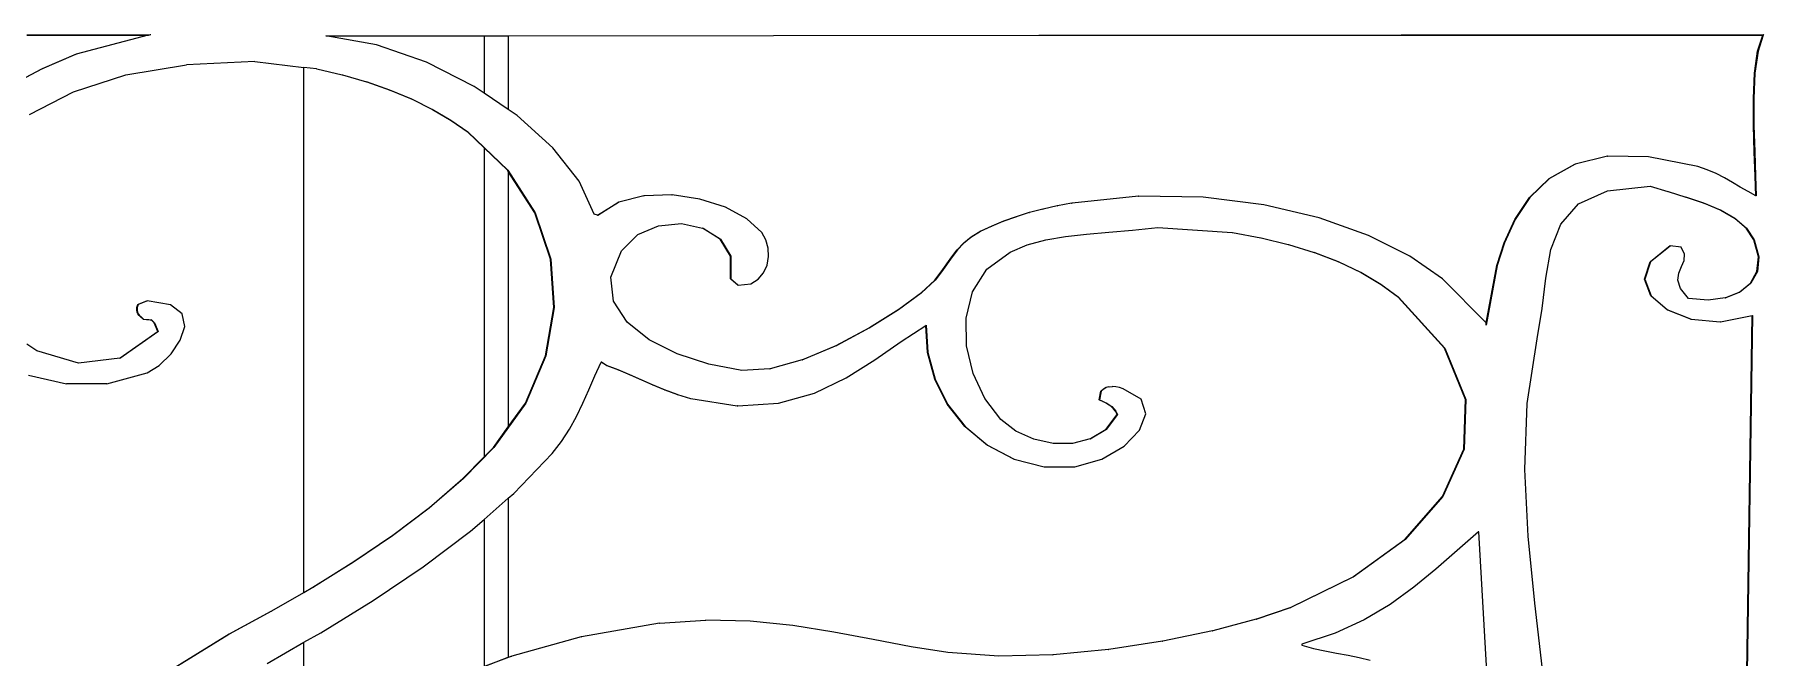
# Model space of a CAD drawing. Header units: inches. Extents: x 3672 to 10975, y -27382 to -746.
# Drawn here: x 4111.33 to 4134.83, y -26871.72 to -26863.26 of the extents above; entities that cross this region are included whole.
import ezdxf

# ---------------------------------------------------------------- set-up
doc = ezdxf.new("R2010")
doc.units = ezdxf.units.IN
doc.header["$LTSCALE"] = 17
doc.header["$MEASUREMENT"] = 0
doc.layers.add('25 BOT BAR', color=12, linetype='Continuous', lineweight=25)

# ---------------------------------------------------------------- blocks, each defined once
blk = doc.blocks.new('A$C99292ed1')
for p, q in [((39.216, 29.076), (40.898, 29.081)), ((39.216, 29.07), (40.866, 29.07)), ((40.866, 29.07), (39.886, 28.749)), ((40.866, 29.07), (40.87, 29.07)), ((40.87, 29.07), (40.898, 29.081)), ((40.898, 29.081), (40.902, 29.081)), ((43.283, 29.06), (45.432, 29.062)), ((43.969, 28.908), (43.283, 29.06)), ((44.651, 28.612), (43.969, 28.908)), ((45.432, 29.062), (45.762, 29.063)), ((45.432, 29.062), (45.432, 28.088)), ((45.762, 29.063), (52.972, 29.07)), ((45.762, 29.063), (45.762, 27.809)), ((52.972, 29.07), (62.818, 29.081)), ((52.972, 29.07), (62.816, 29.07)), ((62.745, 28.802), (62.816, 29.07)), ((62.82, 29.07), (62.75, 28.802)), ((62.816, 29.07), (62.818, 29.081)), ((62.816, 29.07), (62.82, 29.07)), ((62.818, 29.081), (62.823, 29.081)), ((62.823, 29.081), (62.82, 29.07)), ((39.42, 28.498), (39.881, 28.749)), ((39.886, 28.749), (39.425, 28.498)), ((39.881, 28.749), (39.886, 28.749)), ((62.704, 28.429), (62.745, 28.802)), ((62.75, 28.802), (62.709, 28.429)), ((62.745, 28.802), (62.75, 28.802)), ((38.977, 28.203), (39.42, 28.498)), ((39.425, 28.498), (38.982, 28.203)), ((39.42, 28.498), (39.425, 28.498)), ((40.564, 28.396), (41.388, 28.57)), ((42.316, 28.624), (41.388, 28.57)), ((42.316, 28.624), (42.983, 28.525)), ((42.983, 19.61), (42.983, 28.525)), ((43.154, 28.5), (42.983, 28.525)), ((43.154, 28.5), (43.159, 28.5)), ((43.159, 28.5), (43.503, 28.399)), ((45.298, 28.202), (44.651, 28.612)), ((39.85, 28.111), (40.564, 28.396)), ((43.503, 28.399), (43.508, 28.399)), ((43.508, 28.399), (43.836, 28.278)), ((43.836, 28.278), (43.841, 28.278)), ((44.152, 28.139), (43.836, 28.278)), ((43.841, 28.278), (44.157, 28.139)), ((45.432, 28.088), (45.298, 28.202)), ((62.688, 27.997), (62.704, 28.429)), ((62.709, 28.429), (62.693, 27.997)), ((62.704, 28.429), (62.709, 28.429)), ((39.253, 27.722), (39.85, 28.111)), ((44.152, 28.139), (44.157, 28.139)), ((44.45, 27.983), (44.152, 28.139)), ((44.157, 28.139), (44.454, 27.983)), ((44.726, 27.81), (44.45, 27.983)), ((44.45, 27.983), (44.454, 27.983)), ((44.454, 27.983), (44.731, 27.81)), ((45.762, 27.809), (45.432, 28.088)), ((62.688, 27.997), (62.693, 27.997)), ((62.689, 27.538), (62.688, 27.997)), ((62.693, 27.997), (62.694, 27.538)), ((44.726, 27.81), (44.731, 27.81)), ((44.981, 27.623), (44.726, 27.81)), ((44.731, 27.81), (44.986, 27.623)), ((45.881, 27.708), (45.762, 27.809)), ((44.981, 27.623), (44.986, 27.623)), ((45.212, 27.422), (44.981, 27.623)), ((44.986, 27.623), (45.217, 27.422)), ((46.367, 27.161), (45.881, 27.708)), ((62.7, 27.088), (62.689, 27.538)), ((62.689, 27.538), (62.694, 27.538)), ((62.694, 27.538), (62.705, 27.088)), ((45.212, 27.422), (45.217, 27.422)), ((45.432, 27.159), (45.212, 27.422)), ((45.217, 27.422), (45.755, 26.78)), ((45.432, 27.159), (45.432, 21.909)), ((45.75, 26.78), (45.432, 27.159)), ((46.726, 26.592), (46.367, 27.161)), ((62.7, 27.088), (62.705, 27.088)), ((62.713, 26.678), (62.7, 27.088)), ((62.705, 27.088), (62.717, 26.678)), ((59.911, 26.64), (60.261, 26.883)), ((60.266, 26.883), (59.916, 26.64)), ((60.261, 26.883), (60.266, 26.883)), ((60.705, 27.015), (60.266, 26.883)), ((60.705, 27.015), (60.71, 27.015)), ((61.261, 27.007), (60.71, 27.015)), ((61.93, 26.841), (61.261, 27.007)), ((62.059, 26.785), (61.93, 26.841)), ((45.75, 26.78), (45.755, 26.78)), ((45.762, 26.758), (45.75, 26.78)), ((45.755, 26.78), (46.129, 26.052)), ((45.762, 26.758), (45.762, 22.421)), ((46.124, 26.052), (45.762, 26.758)), ((46.928, 26.032), (46.726, 26.592)), ((59.643, 26.316), (59.911, 26.64)), ((59.916, 26.64), (59.647, 26.316)), ((59.911, 26.64), (59.916, 26.64)), ((62.179, 26.72), (62.059, 26.785)), ((62.293, 26.648), (62.179, 26.72)), ((62.402, 26.571), (62.293, 26.648)), ((62.509, 26.493), (62.402, 26.571)), ((62.713, 26.678), (62.717, 26.678)), ((62.719, 26.346), (62.713, 26.678)), ((62.717, 26.678), (62.724, 26.343)), ((47.606, 26.345), (47.265, 26.235)), ((47.606, 26.345), (47.611, 26.345)), ((47.983, 26.358), (47.611, 26.345)), ((47.983, 26.358), (47.988, 26.358)), ((48.366, 26.288), (47.988, 26.358)), ((54.33, 26.338), (53.425, 26.219)), ((54.33, 26.338), (54.334, 26.338)), ((55.209, 26.322), (54.334, 26.338)), ((56.032, 26.192), (55.209, 26.322)), ((60.312, 26.205), (60.703, 26.431)), ((60.703, 26.431), (61.286, 26.509)), ((61.286, 26.509), (61.522, 26.417)), ((61.522, 26.417), (61.527, 26.417)), ((61.527, 26.417), (61.77, 26.322)), ((61.77, 26.322), (61.775, 26.322)), ((62.012, 26.219), (61.77, 26.322)), ((61.775, 26.322), (62.017, 26.219)), ((62.616, 26.416), (62.509, 26.493)), ((62.719, 26.346), (62.616, 26.416)), ((62.724, 26.343), (62.719, 26.346)), ((46.975, 26.013), (47.26, 26.235)), ((47.265, 26.235), (46.978, 26.011)), ((47.26, 26.235), (47.265, 26.235)), ((48.715, 26.149), (48.366, 26.288)), ((49.006, 25.955), (48.715, 26.149)), ((53.029, 26.119), (52.846, 26.058)), ((53.029, 26.119), (53.034, 26.119)), ((53.223, 26.173), (53.034, 26.119)), ((53.223, 26.173), (53.227, 26.173)), ((53.42, 26.219), (53.227, 26.173)), ((53.42, 26.219), (53.425, 26.219)), ((56.785, 25.968), (56.032, 26.192)), ((59.443, 25.941), (59.643, 26.316)), ((59.647, 26.316), (59.448, 25.941)), ((59.643, 26.316), (59.647, 26.316)), ((60.07, 25.862), (60.312, 26.205)), ((62.012, 26.219), (62.017, 26.219)), ((62.238, 26.1), (62.012, 26.219)), ((62.017, 26.219), (62.243, 26.1)), ((62.238, 26.1), (62.243, 26.1)), ((62.434, 25.961), (62.238, 26.1)), ((62.243, 26.1), (62.439, 25.961)), ((46.334, 25.266), (46.124, 26.052)), ((46.124, 26.052), (46.129, 26.052)), ((46.129, 26.052), (46.339, 25.266)), ((46.975, 26.013), (46.928, 26.032)), ((46.978, 26.011), (46.975, 26.013)), ((47.806, 25.836), (48.116, 25.871)), ((48.116, 25.871), (48.404, 25.793)), ((49.209, 25.721), (49.006, 25.955)), ((52.329, 25.831), (52.49, 25.914)), ((52.495, 25.914), (52.334, 25.831)), ((52.49, 25.914), (52.661, 25.989)), ((52.49, 25.914), (52.495, 25.914)), ((52.666, 25.989), (52.495, 25.914)), ((52.661, 25.989), (52.666, 25.989)), ((52.841, 26.058), (52.666, 25.989)), ((52.841, 26.058), (52.846, 26.058)), ((57.453, 25.67), (56.785, 25.968)), ((59.299, 25.546), (59.443, 25.941)), ((59.448, 25.941), (59.304, 25.546)), ((59.443, 25.941), (59.448, 25.941)), ((59.935, 25.431), (60.07, 25.862)), ((62.434, 25.961), (62.439, 25.961)), ((62.591, 25.795), (62.434, 25.961)), ((62.439, 25.961), (62.595, 25.795)), ((47.3, 25.41), (47.521, 25.684)), ((47.521, 25.684), (47.806, 25.836)), ((48.404, 25.793), (48.409, 25.793)), ((48.641, 25.607), (48.404, 25.793)), ((48.409, 25.793), (48.646, 25.607)), ((49.265, 25.596), (49.209, 25.721)), ((51.948, 25.539), (52.051, 25.644)), ((52.056, 25.644), (51.953, 25.539)), ((52.051, 25.644), (52.18, 25.742)), ((52.051, 25.644), (52.056, 25.644)), ((52.185, 25.742), (52.056, 25.644)), ((52.18, 25.742), (52.329, 25.831)), ((52.18, 25.742), (52.185, 25.742)), ((52.334, 25.831), (52.185, 25.742)), ((52.329, 25.831), (52.334, 25.831)), ((53.067, 25.596), (53.335, 25.654)), ((53.335, 25.654), (53.62, 25.695)), ((53.62, 25.695), (53.924, 25.728)), ((53.924, 25.728), (54.247, 25.761)), ((54.247, 25.761), (54.59, 25.804)), ((54.59, 25.804), (55.602, 25.721)), ((55.602, 25.721), (55.607, 25.721)), ((55.607, 25.721), (55.99, 25.632)), ((55.99, 25.632), (55.995, 25.632)), ((55.995, 25.632), (56.363, 25.518)), ((58.016, 25.318), (57.453, 25.67)), ((62.591, 25.795), (62.595, 25.795)), ((62.694, 25.597), (62.591, 25.795)), ((62.595, 25.795), (62.699, 25.597)), ((47.158, 24.961), (47.3, 25.41)), ((48.641, 25.607), (48.646, 25.607)), ((48.781, 25.319), (48.641, 25.607)), ((48.646, 25.607), (48.786, 25.319)), ((49.296, 25.456), (49.265, 25.596)), ((49.301, 25.311), (49.296, 25.456)), ((51.79, 25.309), (51.863, 25.428)), ((51.868, 25.428), (51.794, 25.309)), ((51.863, 25.428), (51.948, 25.539)), ((51.863, 25.428), (51.868, 25.428)), ((51.953, 25.539), (51.868, 25.428)), ((51.948, 25.539), (51.953, 25.539)), ((52.269, 25.097), (52.582, 25.389)), ((52.582, 25.389), (52.817, 25.51)), ((52.817, 25.51), (53.067, 25.596)), ((56.363, 25.518), (56.368, 25.518)), ((56.368, 25.518), (56.717, 25.38)), ((59.198, 25.161), (59.299, 25.546)), ((59.304, 25.546), (59.203, 25.161)), ((59.299, 25.546), (59.304, 25.546)), ((59.865, 24.943), (59.935, 25.431)), ((61.283, 25.221), (61.554, 25.493)), ((61.558, 25.493), (61.287, 25.221)), ((61.554, 25.493), (61.558, 25.493)), ((61.707, 25.472), (61.558, 25.493)), ((61.753, 25.355), (61.707, 25.472)), ((62.694, 25.597), (62.699, 25.597)), ((62.755, 25.308), (62.694, 25.597)), ((62.699, 25.597), (62.76, 25.308)), ((46.334, 25.266), (46.339, 25.266)), ((46.382, 24.448), (46.334, 25.266)), ((46.339, 25.266), (46.387, 24.448)), ((48.781, 25.319), (48.786, 25.319)), ((48.783, 24.933), (48.781, 25.319)), ((48.786, 25.319), (48.788, 24.933)), ((49.233, 25.038), (49.28, 25.168)), ((49.28, 25.168), (49.301, 25.311)), ((51.646, 25.051), (51.79, 25.309)), ((51.794, 25.309), (51.65, 25.051)), ((51.79, 25.309), (51.794, 25.309)), ((56.717, 25.38), (56.722, 25.38)), ((57.048, 25.221), (56.717, 25.38)), ((56.722, 25.38), (57.053, 25.221)), ((57.048, 25.221), (57.053, 25.221)), ((57.351, 25.041), (57.048, 25.221)), ((57.053, 25.221), (57.356, 25.041)), ((58.459, 24.933), (58.016, 25.318)), ((59.203, 25.161), (59.054, 24.145)), ((59.054, 24.186), (59.198, 25.161)), ((59.198, 25.161), (59.203, 25.161)), ((61.206, 24.926), (61.283, 25.221)), ((61.287, 25.221), (61.211, 24.926)), ((61.283, 25.221), (61.287, 25.221)), ((61.709, 25.142), (61.745, 25.248)), ((61.745, 25.248), (61.753, 25.355)), ((62.736, 25.061), (62.755, 25.308)), ((62.76, 25.308), (62.741, 25.061)), ((62.755, 25.308), (62.76, 25.308)), ((47.194, 24.556), (47.158, 24.961)), ((48.783, 24.933), (48.788, 24.933)), ((48.882, 24.829), (48.783, 24.933)), ((48.788, 24.933), (48.887, 24.829)), ((49.061, 24.85), (49.16, 24.929)), ((49.16, 24.929), (49.233, 25.038)), ((51.374, 24.694), (51.56, 24.912)), ((51.565, 24.912), (51.379, 24.694)), ((51.56, 24.912), (51.646, 25.051)), ((51.56, 24.912), (51.565, 24.912)), ((51.65, 25.051), (51.565, 24.912)), ((51.646, 25.051), (51.65, 25.051)), ((52.074, 24.711), (52.269, 25.097)), ((57.351, 25.041), (57.356, 25.041)), ((57.623, 24.84), (57.351, 25.041)), ((57.356, 25.041), (57.628, 24.84)), ((59.054, 24.186), (58.459, 24.933)), ((59.817, 24.428), (59.865, 24.943)), ((61.206, 24.926), (61.211, 24.926)), ((61.294, 24.644), (61.206, 24.926)), ((61.211, 24.926), (61.299, 24.644)), ((61.658, 24.909), (61.672, 25.031)), ((61.672, 25.031), (61.709, 25.142)), ((62.647, 24.858), (62.736, 25.061)), ((62.741, 25.061), (62.652, 24.858)), ((62.736, 25.061), (62.741, 25.061)), ((48.882, 24.829), (48.887, 24.829)), ((48.887, 24.829), (49.061, 24.85)), ((51.065, 24.411), (51.374, 24.694)), ((51.379, 24.694), (51.07, 24.411)), ((51.374, 24.694), (51.379, 24.694)), ((51.986, 24.266), (52.074, 24.711)), ((57.623, 24.84), (57.628, 24.84)), ((57.859, 24.622), (57.623, 24.84)), ((57.628, 24.84), (57.864, 24.622)), ((61.695, 24.768), (61.658, 24.909)), ((61.806, 24.601), (61.695, 24.768)), ((62.302, 24.609), (62.499, 24.706)), ((62.504, 24.706), (62.307, 24.609)), ((62.499, 24.706), (62.647, 24.858)), ((62.499, 24.706), (62.504, 24.706)), ((62.652, 24.858), (62.504, 24.706)), ((62.647, 24.858), (62.652, 24.858)), ((40.712, 24.404), (40.714, 24.445)), ((40.714, 24.445), (40.724, 24.497)), ((40.714, 24.445), (40.719, 24.445)), ((40.719, 24.445), (40.716, 24.404)), ((40.729, 24.497), (40.719, 24.445)), ((40.724, 24.497), (40.848, 24.56)), ((40.724, 24.497), (40.729, 24.497)), ((40.851, 24.559), (40.729, 24.497)), ((40.848, 24.56), (40.851, 24.559)), ((40.851, 24.559), (40.853, 24.56)), ((41.168, 24.491), (40.853, 24.56)), ((41.328, 24.337), (41.168, 24.491)), ((46.268, 23.624), (46.382, 24.448)), ((46.387, 24.448), (46.273, 23.624)), ((46.382, 24.448), (46.387, 24.448)), ((47.378, 24.2), (47.194, 24.556)), ((57.859, 24.622), (57.864, 24.622)), ((58.489, 23.756), (57.859, 24.622)), ((57.864, 24.622), (58.494, 23.756)), ((61.294, 24.644), (61.299, 24.644)), ((61.515, 24.407), (61.294, 24.644)), ((61.299, 24.644), (61.52, 24.407)), ((62.071, 24.573), (61.806, 24.601)), ((62.302, 24.609), (62.071, 24.573)), ((62.302, 24.609), (62.307, 24.609)), ((40.716, 24.37), (40.712, 24.404)), ((40.712, 24.404), (40.716, 24.404)), ((40.716, 24.404), (40.721, 24.37)), ((40.727, 24.34), (40.716, 24.37)), ((40.716, 24.37), (40.721, 24.37)), ((40.721, 24.37), (40.732, 24.34)), ((40.727, 24.34), (40.732, 24.34)), ((40.745, 24.312), (40.727, 24.34)), ((40.732, 24.34), (40.75, 24.312)), ((40.745, 24.312), (40.75, 24.312)), ((40.769, 24.283), (40.745, 24.312)), ((40.75, 24.312), (40.774, 24.283)), ((40.769, 24.283), (40.774, 24.283)), ((40.798, 24.249), (40.769, 24.283)), ((40.774, 24.283), (40.803, 24.249)), ((40.798, 24.249), (40.803, 24.249)), ((40.803, 24.249), (40.843, 24.245)), ((40.843, 24.245), (40.848, 24.245)), ((40.848, 24.245), (40.873, 24.243)), ((40.873, 24.243), (40.877, 24.243)), ((40.877, 24.243), (40.892, 24.24)), ((40.892, 24.24), (40.897, 24.24)), ((40.897, 24.24), (40.905, 24.235)), ((40.916, 24.226), (40.905, 24.235)), ((40.905, 24.235), (40.91, 24.235)), ((40.91, 24.235), (40.921, 24.226)), ((40.929, 24.21), (40.916, 24.226)), ((40.916, 24.226), (40.921, 24.226)), ((40.921, 24.226), (40.934, 24.21)), ((40.929, 24.21), (40.934, 24.21)), ((40.947, 24.186), (40.929, 24.21)), ((40.934, 24.21), (40.952, 24.186)), ((41.363, 24.126), (41.328, 24.337)), ((50.668, 24.101), (51.065, 24.411)), ((51.07, 24.411), (50.673, 24.101)), ((51.065, 24.411), (51.07, 24.411)), ((51.992, 23.794), (51.986, 24.266)), ((59.748, 23.917), (59.817, 24.428)), ((61.515, 24.407), (61.52, 24.407)), ((61.839, 24.25), (61.515, 24.407)), ((61.52, 24.407), (61.843, 24.25)), ((61.839, 24.25), (61.843, 24.25)), ((61.843, 24.25), (62.234, 24.206)), ((62.235, 24.207), (62.234, 24.206)), ((62.235, 24.207), (62.238, 24.206)), ((62.238, 24.206), (62.67, 24.31)), ((62.57, 16.061), (62.67, 24.31)), ((62.674, 24.311), (62.575, 16.057)), ((62.67, 24.31), (62.674, 24.311)), ((40.481, 23.588), (40.997, 24.041)), ((41.002, 24.041), (40.486, 23.588)), ((40.947, 24.186), (40.952, 24.186)), ((40.997, 24.041), (40.947, 24.186)), ((40.952, 24.186), (41.002, 24.041)), ((40.997, 24.041), (41.002, 24.041)), ((41.302, 23.89), (41.363, 24.126)), ((47.676, 23.899), (47.378, 24.2)), ((50.221, 23.804), (50.668, 24.101)), ((50.673, 24.101), (50.226, 23.804)), ((50.668, 24.101), (50.673, 24.101)), ((51.101, 23.871), (51.437, 24.141)), ((51.437, 24.141), (51.441, 24.145)), ((51.459, 23.683), (51.437, 24.141)), ((51.441, 24.145), (51.464, 23.683)), ((59.054, 24.145), (59.054, 24.186)), ((39.353, 23.709), (39.216, 23.825)), ((41.177, 23.66), (41.302, 23.89)), ((48.057, 23.658), (47.676, 23.899)), ((49.758, 23.558), (50.221, 23.804)), ((50.226, 23.804), (49.763, 23.558)), ((50.221, 23.804), (50.226, 23.804)), ((50.743, 23.561), (51.101, 23.871)), ((52.081, 23.328), (51.992, 23.794)), ((58.489, 23.756), (58.494, 23.756)), ((58.773, 22.887), (58.489, 23.756)), ((58.494, 23.756), (58.778, 22.887)), ((59.61, 22.818), (59.748, 23.917)), ((39.918, 23.502), (39.353, 23.709)), ((40.481, 23.588), (39.918, 23.502)), ((40.481, 23.588), (40.486, 23.588)), ((41.017, 23.465), (41.177, 23.66)), ((45.994, 22.823), (46.268, 23.624)), ((46.273, 23.624), (45.999, 22.823)), ((46.268, 23.624), (46.273, 23.624)), ((46.94, 23.285), (47.026, 23.52)), ((47.026, 23.52), (47.027, 23.523)), ((47.097, 23.461), (47.026, 23.52)), ((47.027, 23.523), (47.102, 23.461)), ((48.488, 23.483), (48.057, 23.658)), ((49.758, 23.558), (49.321, 23.403)), ((49.758, 23.558), (49.763, 23.558)), ((50.355, 23.255), (50.743, 23.561)), ((51.459, 23.683), (51.464, 23.683)), ((51.558, 23.23), (51.459, 23.683)), ((51.464, 23.683), (51.563, 23.23)), ((39.242, 23.3), (39.756, 23.15)), ((40.306, 23.149), (40.853, 23.336)), ((40.853, 23.336), (41.017, 23.465)), ((46.858, 23.051), (46.94, 23.285)), ((47.097, 23.461), (47.102, 23.461)), ((47.257, 23.388), (47.097, 23.461)), ((47.102, 23.461), (47.262, 23.388)), ((47.257, 23.388), (47.262, 23.388)), ((47.413, 23.306), (47.257, 23.388)), ((47.262, 23.388), (47.418, 23.306)), ((47.413, 23.306), (47.418, 23.306)), ((47.724, 23.132), (47.413, 23.306)), ((47.418, 23.306), (47.729, 23.132)), ((48.937, 23.378), (48.488, 23.483)), ((49.317, 23.403), (48.937, 23.378)), ((49.317, 23.403), (49.321, 23.403)), ((52.24, 22.902), (52.081, 23.328)), ((40.306, 23.149), (39.756, 23.15)), ((46.776, 22.822), (46.858, 23.051)), ((47.724, 23.132), (47.729, 23.132)), ((47.886, 23.047), (47.724, 23.132)), ((47.729, 23.132), (47.891, 23.047)), ((47.886, 23.047), (47.891, 23.047)), ((48.056, 22.969), (47.886, 23.047)), ((47.891, 23.047), (48.061, 22.969)), ((49.923, 22.995), (50.355, 23.255)), ((51.558, 23.23), (51.563, 23.23)), ((51.729, 22.804), (51.558, 23.23)), ((51.563, 23.23), (51.734, 22.804)), ((53.817, 23.025), (53.847, 23.061)), ((53.852, 23.061), (53.822, 23.025)), ((53.847, 23.061), (53.884, 23.086)), ((53.847, 23.061), (53.852, 23.061)), ((53.888, 23.086), (53.852, 23.061)), ((53.884, 23.086), (53.888, 23.086)), ((53.925, 23.101), (53.888, 23.086)), ((53.925, 23.101), (53.93, 23.101)), ((53.93, 23.101), (53.97, 23.107)), ((53.97, 23.107), (53.973, 23.106)), ((53.975, 23.107), (53.973, 23.106)), ((54.022, 23.102), (53.975, 23.107)), ((54.071, 23.089), (54.022, 23.102)), ((54.119, 23.066), (54.071, 23.089)), ((54.363, 22.889), (54.119, 23.066)), ((45.999, 22.823), (45.564, 22.071)), ((45.762, 22.421), (45.994, 22.823)), ((45.994, 22.823), (45.999, 22.823)), ((46.689, 22.598), (46.776, 22.822)), ((48.056, 22.969), (48.061, 22.969)), ((48.061, 22.969), (48.238, 22.901)), ((48.238, 22.901), (48.242, 22.901)), ((48.242, 22.901), (48.875, 22.776)), ((48.88, 22.776), (49.436, 22.822)), ((49.436, 22.822), (49.923, 22.995)), ((51.729, 22.804), (51.734, 22.804)), ((51.968, 22.424), (51.729, 22.804)), ((51.734, 22.804), (51.973, 22.424)), ((52.458, 22.548), (52.24, 22.902)), ((53.792, 22.88), (53.817, 23.025)), ((53.792, 22.88), (53.797, 22.88)), ((53.845, 22.851), (53.792, 22.88)), ((53.822, 23.025), (53.797, 22.88)), ((53.797, 22.88), (53.85, 22.851)), ((53.817, 23.025), (53.822, 23.025)), ((53.845, 22.851), (53.85, 22.851)), ((53.89, 22.823), (53.845, 22.851)), ((53.85, 22.851), (53.894, 22.823)), ((53.89, 22.823), (53.894, 22.823)), ((53.927, 22.796), (53.89, 22.823)), ((53.894, 22.823), (53.932, 22.796)), ((54.358, 22.887), (54.358, 22.886)), ((54.428, 22.641), (54.363, 22.889)), ((58.751, 22.039), (58.773, 22.887)), ((58.778, 22.887), (58.756, 22.039)), ((58.773, 22.887), (58.778, 22.887)), ((59.579, 21.697), (59.61, 22.818)), ((46.594, 22.38), (46.689, 22.598)), ((48.878, 22.777), (48.875, 22.776)), ((48.878, 22.777), (48.88, 22.776)), ((53.883, 22.378), (54.04, 22.631)), ((54.045, 22.631), (53.888, 22.378)), ((53.927, 22.796), (53.932, 22.796)), ((53.959, 22.765), (53.927, 22.796)), ((53.932, 22.796), (53.964, 22.765)), ((53.959, 22.765), (53.964, 22.765)), ((53.988, 22.729), (53.959, 22.765)), ((53.964, 22.765), (53.992, 22.729)), ((53.988, 22.729), (53.992, 22.729)), ((54.014, 22.685), (53.988, 22.729)), ((53.992, 22.729), (54.019, 22.685)), ((54.014, 22.685), (54.019, 22.685)), ((54.04, 22.631), (54.014, 22.685)), ((54.019, 22.685), (54.045, 22.631)), ((54.04, 22.631), (54.045, 22.631)), ((54.343, 22.363), (54.428, 22.641)), ((45.559, 22.071), (45.762, 22.421)), ((46.485, 22.17), (46.594, 22.38)), ((51.968, 22.424), (51.973, 22.424)), ((52.27, 22.108), (51.968, 22.424)), ((51.973, 22.424), (52.275, 22.108)), ((52.663, 22.349), (52.458, 22.548)), ((52.906, 22.211), (52.663, 22.349)), ((53.672, 22.216), (53.883, 22.378)), ((53.888, 22.378), (53.677, 22.216)), ((53.883, 22.378), (53.888, 22.378)), ((54.135, 22.094), (54.343, 22.363)), ((46.358, 21.967), (46.485, 22.17)), ((52.27, 22.108), (52.275, 22.108)), ((52.632, 21.873), (52.27, 22.108)), ((52.275, 22.108), (52.637, 21.873)), ((53.168, 22.138), (52.906, 22.211)), ((53.431, 22.138), (53.168, 22.138)), ((53.672, 22.216), (53.431, 22.138)), ((53.672, 22.216), (53.677, 22.216)), ((53.832, 21.874), (54.135, 22.094)), ((45.146, 21.544), (45.432, 21.909)), ((45.564, 22.071), (45.151, 21.544)), ((45.432, 21.909), (45.559, 22.071)), ((45.559, 22.071), (45.564, 22.071)), ((45.835, 21.288), (46.358, 21.967)), ((52.632, 21.873), (52.637, 21.873)), ((52.637, 21.873), (53.048, 21.739)), ((53.462, 21.743), (53.832, 21.874)), ((58.462, 21.238), (58.751, 22.039)), ((58.756, 22.039), (58.467, 21.238)), ((58.751, 22.039), (58.756, 22.039)), ((53.048, 21.739), (53.053, 21.739)), ((53.053, 21.739), (53.462, 21.743)), ((59.625, 20.562), (59.579, 21.697)), ((44.686, 21.046), (45.146, 21.544)), ((45.151, 21.544), (44.691, 21.046)), ((45.146, 21.544), (45.151, 21.544)), ((45.432, 20.85), (45.762, 21.209)), ((45.762, 21.209), (45.835, 21.288)), ((45.762, 21.209), (45.762, 18.509)), ((57.947, 20.507), (58.462, 21.238)), ((58.467, 21.238), (57.952, 20.507)), ((58.462, 21.238), (58.467, 21.238)), ((44.188, 20.574), (44.686, 21.046)), ((44.691, 21.046), (44.193, 20.574)), ((44.686, 21.046), (44.691, 21.046)), ((45.247, 20.648), (45.432, 20.85)), ((45.432, 20.85), (45.432, 18.352)), ((43.659, 20.126), (44.188, 20.574)), ((44.193, 20.574), (43.664, 20.126)), ((44.188, 20.574), (44.193, 20.574)), ((44.606, 20.044), (45.247, 20.648)), ((57.245, 19.871), (57.947, 20.507)), ((57.952, 20.507), (57.25, 19.871)), ((57.947, 20.507), (57.952, 20.507)), ((58.95, 20.635), (58.661, 20.322)), ((58.955, 20.64), (58.95, 20.635)), ((58.95, 20.635), (59.121, 16.915)), ((59.126, 16.909), (58.955, 20.64)), ((59.715, 19.426), (59.625, 20.562)), ((58.661, 20.322), (58.37, 20.005)), ((43.107, 19.699), (43.659, 20.126)), ((43.664, 20.126), (43.112, 19.699)), ((43.659, 20.126), (43.664, 20.126)), ((43.924, 19.47), (44.606, 20.044)), ((58.37, 20.005), (58.07, 19.696)), ((56.396, 19.354), (57.245, 19.871)), ((57.25, 19.871), (56.401, 19.354)), ((57.245, 19.871), (57.25, 19.871)), ((42.539, 19.291), (42.983, 19.61)), ((43.112, 19.699), (42.544, 19.291)), ((42.983, 19.61), (43.107, 19.699)), ((43.107, 19.699), (43.112, 19.699)), ((58.07, 19.696), (57.75, 19.406)), ((41.964, 18.898), (42.539, 19.291)), ((42.544, 19.291), (41.969, 18.898)), ((42.539, 19.291), (42.544, 19.291)), ((43.212, 18.925), (43.924, 19.47)), ((55.928, 19.155), (56.396, 19.354)), ((56.401, 19.354), (55.933, 19.155)), ((56.396, 19.354), (56.401, 19.354)), ((57.75, 19.406), (57.398, 19.143)), ((59.819, 18.3), (59.715, 19.426)), ((47.816, 19.085), (46.758, 18.857)), ((47.816, 19.085), (47.821, 19.085)), ((47.821, 19.085), (48.443, 19.139)), ((48.443, 19.139), (48.446, 19.138)), ((48.448, 19.139), (48.446, 19.138)), ((49.05, 19.119), (48.448, 19.139)), ((49.628, 19.045), (49.05, 19.119)), ((50.185, 18.936), (49.628, 19.045)), ((55.928, 19.155), (55.341, 18.959)), ((55.928, 19.155), (55.933, 19.155)), ((57.398, 19.143), (57.002, 18.915)), ((40.501, 17.778), (41.964, 18.898)), ((41.969, 18.898), (40.506, 17.778)), ((41.964, 18.898), (41.969, 18.898)), ((42.983, 18.762), (43.212, 18.925)), ((46.753, 18.857), (45.81, 18.529)), ((46.753, 18.857), (46.758, 18.857)), ((50.721, 18.81), (50.185, 18.936)), ((51.239, 18.687), (50.721, 18.81)), ((55.336, 18.959), (54.66, 18.781)), ((55.336, 18.959), (55.341, 18.959)), ((57.002, 18.915), (56.549, 18.732)), ((42.482, 18.404), (42.983, 18.762)), ((42.983, 16.855), (42.983, 18.762)), ((51.739, 18.587), (51.239, 18.687)), ((52.429, 18.525), (51.739, 18.587)), ((53.92, 18.638), (53.169, 18.547)), ((53.92, 18.638), (53.925, 18.638)), ((54.655, 18.781), (53.925, 18.638)), ((54.655, 18.781), (54.66, 18.781)), ((56.549, 18.732), (56.549, 18.711)), ((56.549, 18.711), (56.706, 18.658)), ((56.706, 18.658), (56.863, 18.616)), ((56.863, 18.616), (57.021, 18.579)), ((57.021, 18.579), (57.177, 18.544)), ((45.81, 18.529), (44.953, 18.123)), ((45.432, 18.352), (45.762, 18.509)), ((45.762, 18.509), (45.805, 18.529)), ((45.805, 18.529), (45.81, 18.529)), ((53.165, 18.547), (52.429, 18.525)), ((53.165, 18.547), (53.169, 18.547)), ((57.177, 18.544), (57.329, 18.506)), ((57.329, 18.506), (57.476, 18.46))]:
    blk.add_line(p, q)

msp = doc.modelspace()

# ---------------------------------------------------------------- block references
at = {"layer": '25 BOT BAR', "yscale": 0.8}
msp.add_blockref('A$C99292ed1', (4072.01, -26886.524), dxfattribs=at)

doc.saveas('drawing.dxf')
